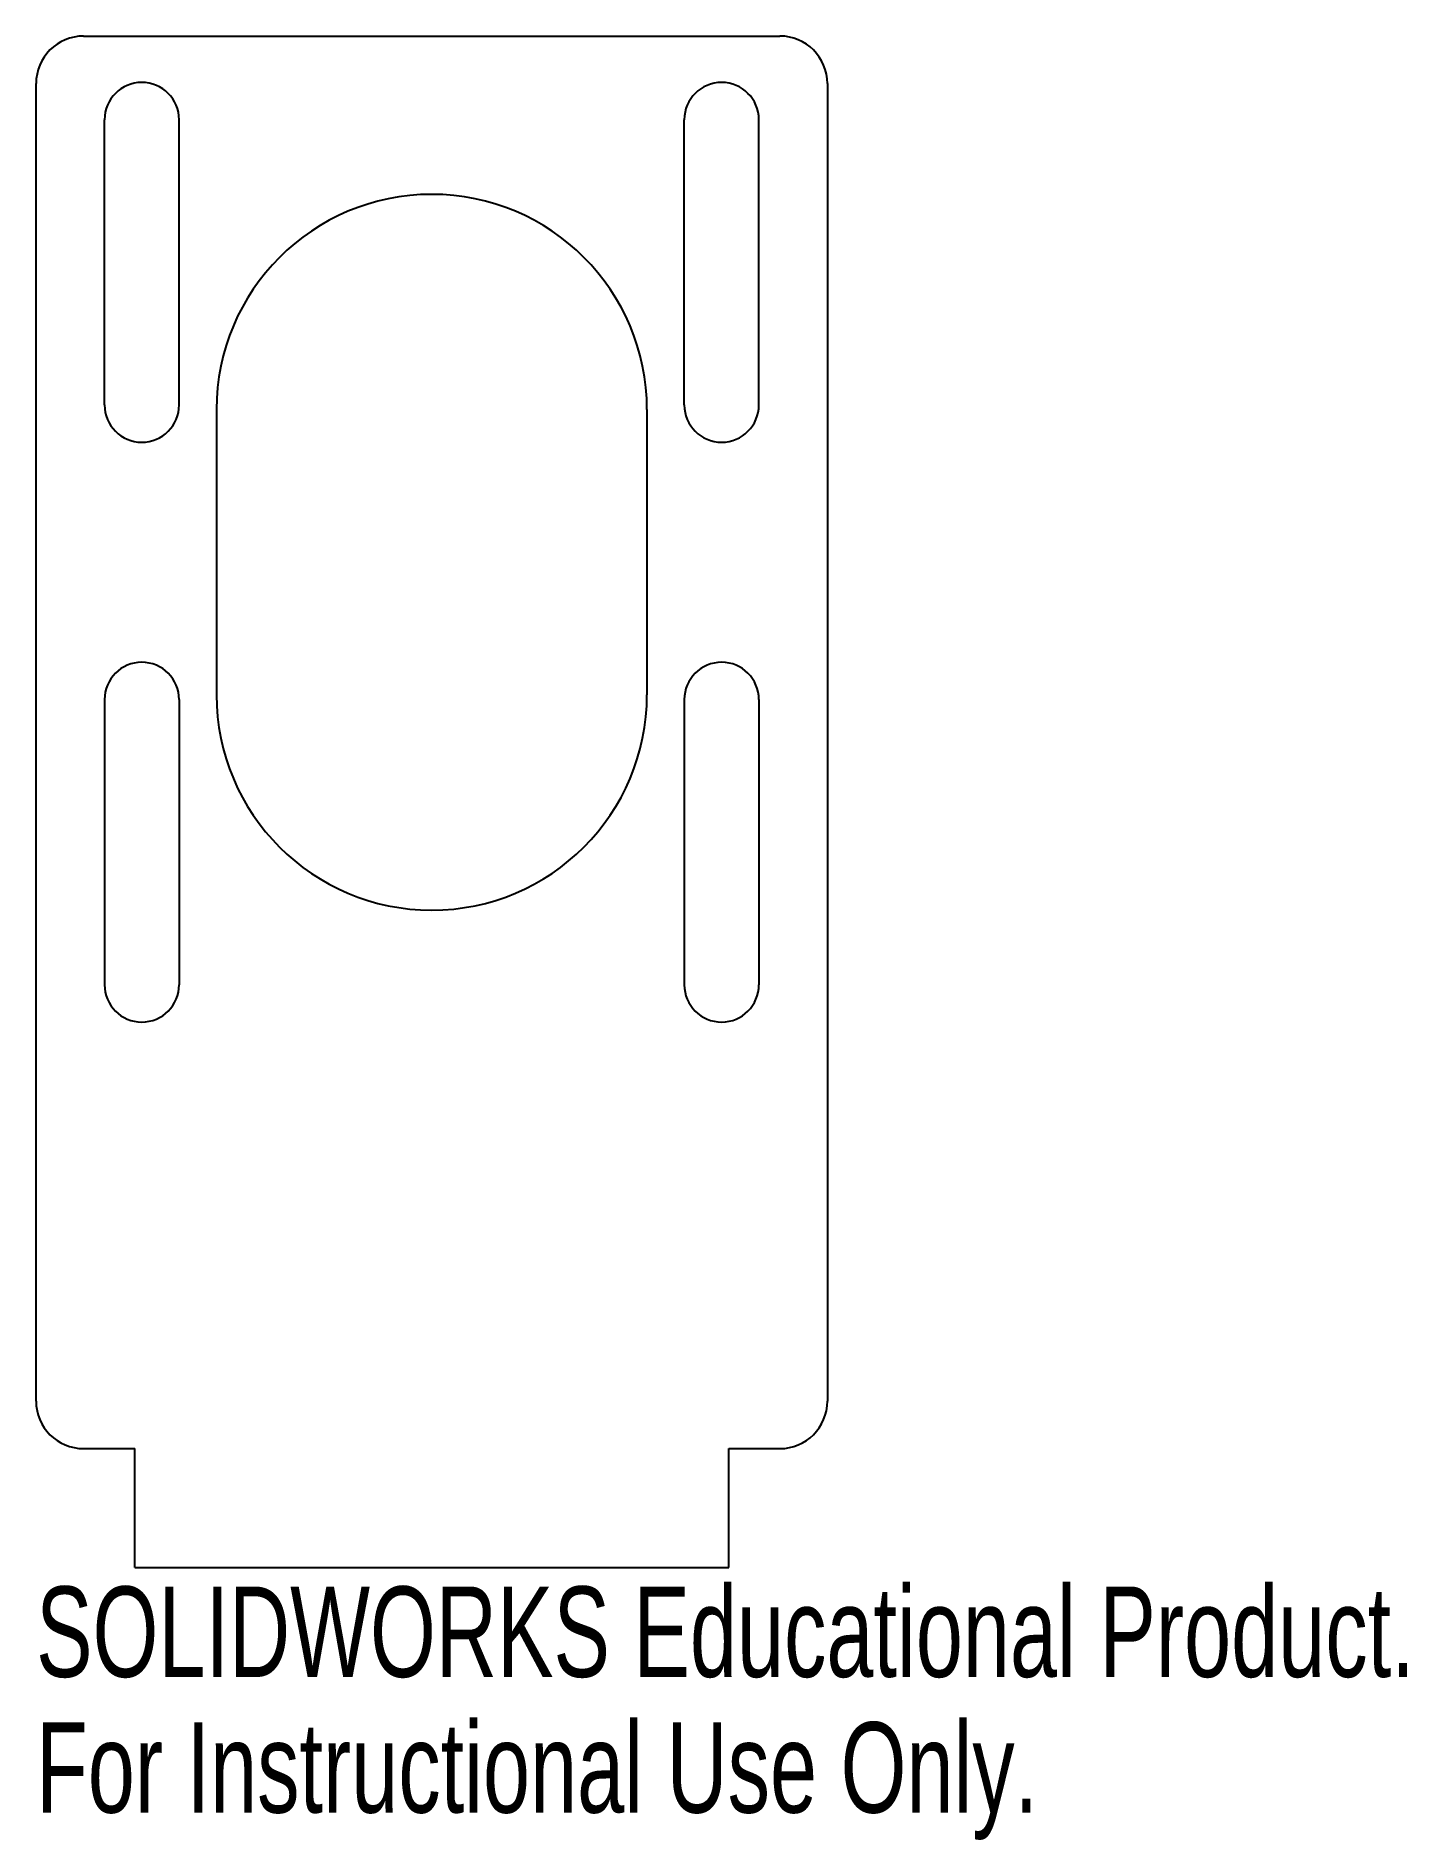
# Model space of a CAD drawing. Header units: inches. Extents: x -0.83 to 2.05, y -2.71 to 1.09.
import ezdxf

# ---------------------------------------------------------------- set-up
doc = ezdxf.new("R2010")
doc.units = ezdxf.units.IN
doc.header["$MEASUREMENT"] = 0
doc.styles.add('SLDTEXTSTYLE0', font='TXT', dxfattribs={"width": 0.7})

msp = doc.modelspace()

# ---------------------------------------------------------------- linework, layer by layer
at = {"color": 7, "linetype": 'Continuous', "lineweight": 25}
for p, q in [((-0.7325, 1.086), (0.7325, 1.086)), ((-0.8325, -1.786), (-0.8325, 0.986)), ((0.8325, 0.986), (0.8325, -1.786)), ((-0.6885, 0.31), (-0.6885, 0.91)), ((-0.5315, 0.31), (-0.5315, 0.91)), ((0.5315, 0.31), (0.5315, 0.91)), ((0.6885, 0.31), (0.6885, 0.91)), ((-0.453, 0.3), (-0.453, -0.3)), ((0.453, 0.3), (0.453, -0.3)), ((-0.6885, -0.31), (-0.6885, -0.91)), ((-0.5315, -0.31), (-0.5315, -0.91)), ((0.5315, -0.31), (0.5315, -0.91)), ((0.6885, -0.31), (0.6885, -0.91)), ((-0.7325, -1.886), (-0.625, -1.886)), ((-0.625, -2.136), (-0.625, -1.886)), ((0.625, -2.136), (0.625, -1.886)), ((0.625, -1.886), (0.7325, -1.886)), ((-0.625, -2.136), (0.625, -2.136))]:
    msp.add_line(p, q, dxfattribs=at)
for centre, radius, start, end in [((-0.7325, 0.986), 0.1, 90, 180), ((0.7325, 0.986), 0.1, 0, 90), ((-0.61, 0.91), 0.0785, 0, 180), ((0.61, 0.91), 0.0785, 0, 180), ((0, 0.3), 0.453, 0, 180), ((-0.61, 0.31), 0.0785, 180, 0), ((0.61, 0.31), 0.0785, 180, 0), ((-0.61, -0.31), 0.0785, 0, 180), ((0.61, -0.31), 0.0785, 0, 180), ((0, -0.3), 0.453, 180, 0), ((-0.61, -0.91), 0.0785, 180, 0), ((0.61, -0.91), 0.0785, 180, 0), ((-0.7325, -1.786), 0.1, 180, 270), ((0.7325, -1.786), 0.1, 270, 0)]:
    msp.add_arc(centre, radius, start, end, dxfattribs=at)

# ---------------------------------------------------------------- texts
at = {"color": 7, "linetype": 'Continuous', "char_height": 0.1903, "attachment_point": 1, "style": 'SLDTEXTSTYLE0'}
for s, insert in [('SOLIDWORKS Educational Product.', (-0.8325, -2.1761)), ('For Instructional Use Only.', (-0.8325, -2.4616))]:
    msp.add_mtext(s, dxfattribs=dict(at, insert=insert))

doc.saveas('drawing.dxf')
